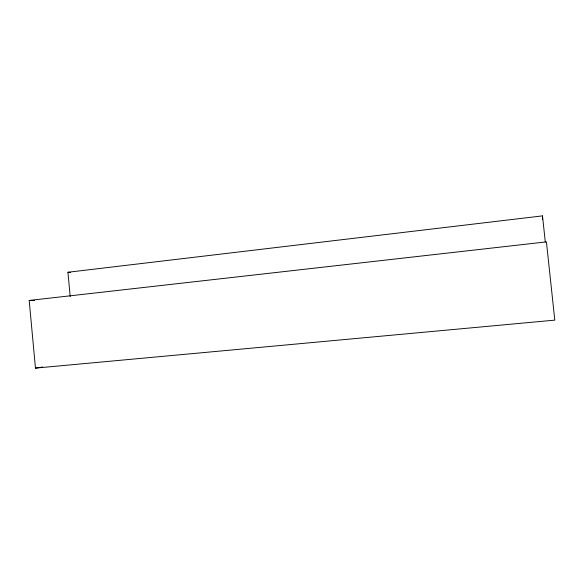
<?xml version="1.0" encoding="UTF-8"?>
<svg xmlns="http://www.w3.org/2000/svg" width="584" height="584" viewBox="0 0 584 584"><rect width="100%" height="100%" fill="white"/><g stroke="black" fill="none" stroke-linecap="round" stroke-linejoin="round"><path stroke-width="0.88" d="M542.448 219.387L542.5 215.883L67.926 272.261L70.204 296.599M35.449 368.117L554.8 320.134L546.42 241.871L29.2 300.453L35.449 368.117L39.048 367.57M40.843 367.292L42.639 367.022M29.2 300.453L34.595 300.417M67.926 272.261L70.635 272.421M542.5 215.883L545.303 242.053"/></g></svg>
